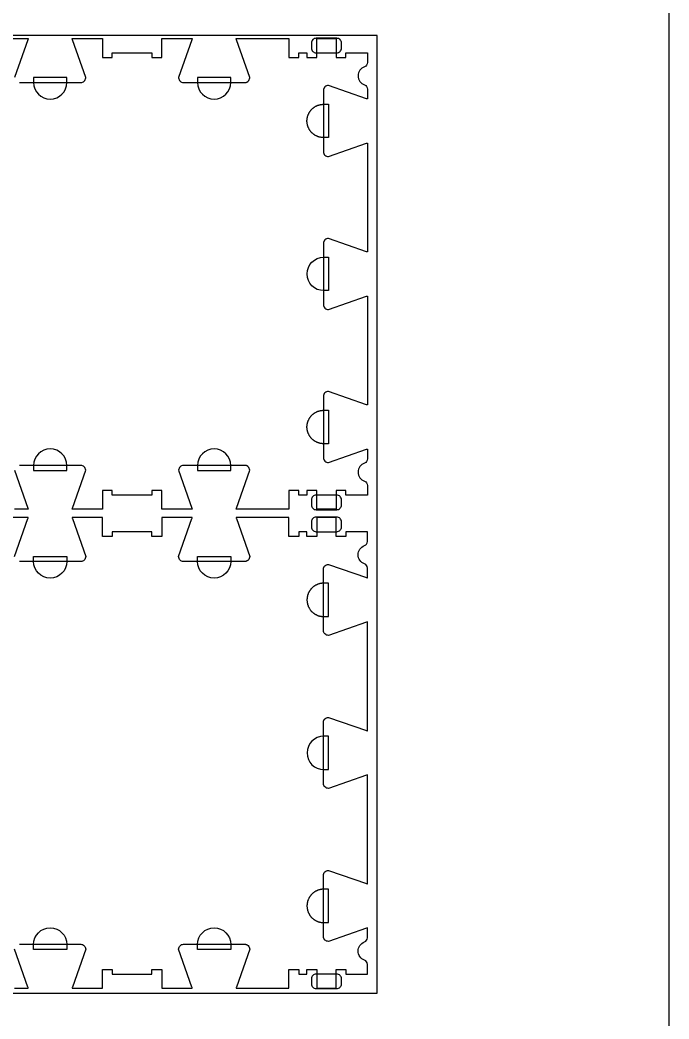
# Model space of a CAD drawing. Extents: x -10701 to -7518, y -36097 to -28504.
# Drawn here: x -8345 to -7518, y -30461 to -29188 of the extents above; entities that cross this region are included whole.
import ezdxf

# ---------------------------------------------------------------- set-up
doc = ezdxf.new("R2010")
doc.units = 0
for name, color, linetype in [('0_SHEET_SPRUCEPLY_2440X122', 1, 'CONTINUOUS'), ('4_ANYTOOL_CUTTHROUGH_OUTSI', 5, 'CONTINUOUS'), ('5_ANYTOOL_HALF_MILL_9MM_IN', 3, 'CONTINUOUS'), ('DONOTCUT', 18, 'CONTINUOUS')]:
    doc.layers.add(name, color=color, linetype=linetype)

msp = doc.modelspace()

# ---------------------------------------------------------------- linework, layer by layer
at = {"layer": '0_SHEET_SPRUCEPLY_2440X122'}
msp.add_lwpolyline([(-10329.7, -29207.8), (-10329.7, -30427.8), (-7889.7, -30427.8), (-7889.7, -29207.8)], close=True, dxfattribs=at)
at = {"layer": '4_ANYTOOL_CUTTHROUGH_OUTSI', "color": 5}
for points in [[(-8401.7, -29212), (-8334.5, -29212), (-8334.5, -29212, -0.061485), (-8334.7, -29213.4), (-8351.6, -29261.7)], [(-8345.4, -29268), (-8267.4, -29268, 0.414214), (-8261.1, -29261.8), (-8261.1, -29261.7), (-8261.1, -29261.7), (-8278, -29213.4), (-8278, -29213.4, -0.061485), (-8278.3, -29212), (-8239.7, -29212), (-8239.7, -29236), (-8227.2, -29236), (-8227.2, -29230), (-8176.7, -29230), (-8176.7, -29236), (-8164.2, -29236), (-8164.2, -29212), (-8125.6, -29212), (-8125.6, -29212, -0.061485), (-8125.8, -29213.4), (-8142.7, -29261.7), (-8142.7, -29261.7), (-8142.7, -29261.8), (-8142.7, -29261.8, 0.414214), (-8136.5, -29268), (-8058.5, -29268), (-8058.3, -29268), (-8058.2, -29268), (-8058, -29268), (-8057.9, -29268), (-8057.7, -29268), (-8057.6, -29267.9), (-8057.4, -29267.9), (-8057.3, -29267.9), (-8057.1, -29267.9), (-8057, -29267.8), (-8056.8, -29267.8), (-8056.7, -29267.7), (-8056.5, -29267.7), (-8056.4, -29267.6), (-8056.2, -29267.6), (-8056.1, -29267.5), (-8055.9, -29267.5), (-8055.8, -29267.4), (-8055.7, -29267.3), (-8055.5, -29267.3), (-8055.4, -29267.2), (-8055.3, -29267.1), (-8055.1, -29267), (-8055, -29266.9), (-8054.9, -29266.9), (-8054.7, -29266.8), (-8054.6, -29266.7), (-8054.5, -29266.6), (-8054.4, -29266.5), (-8054.3, -29266.4), (-8054.2, -29266.3), (-8054.1, -29266.2, 0.198912), (-8052.2, -29261.8), (-8052.2, -29261.7), (-8052.2, -29261.7), (-8069.1, -29213.4), (-8069.1, -29213.4, -0.061485), (-8069.4, -29212), (-8002.2, -29212), (-8002.2, -29236), (-7989.7, -29236), (-7989.7, -29230), (-7979.2, -29230), (-7979.2, -29236), (-7966.7, -29236), (-7966.7, -29212), (-7942.2, -29212), (-7942.2, -29236), (-7929.7, -29236), (-7929.7, -29230), (-7902.2, -29230), (-7902.2, -29242.4), (-7902.2, -29242.4, -0.317837), (-7906, -29247.8, 0.707107), (-7906, -29270.9, -0.317837), (-7902.2, -29276.3), (-7902.2, -29288.7, -0.061485), (-7903.6, -29288.5), (-7951.8, -29271.6), (-7951.9, -29271.6), (-7951.9, -29271.6), (-7951.9, -29271.6, 0.198912), (-7956.3, -29273.4), (-7956.5, -29273.5), (-7956.6, -29273.7), (-7956.7, -29273.8), (-7956.8, -29273.9), (-7956.9, -29274), (-7956.9, -29274.1), (-7957, -29274.2), (-7957.1, -29274.4), (-7957.2, -29274.5), (-7957.3, -29274.6), (-7957.4, -29274.8), (-7957.4, -29274.9), (-7957.5, -29275), (-7957.6, -29275.2), (-7957.6, -29275.3), (-7957.7, -29275.5), (-7957.8, -29275.6), (-7957.8, -29275.8), (-7957.9, -29275.9), (-7957.9, -29276), (-7958, -29276.2), (-7958, -29276.3), (-7958, -29276.5), (-7958.1, -29276.6), (-7958.1, -29276.8), (-7958.1, -29276.9), (-7958.1, -29277.1), (-7958.2, -29277.3), (-7958.2, -29277.4), (-7958.2, -29277.6), (-7958.2, -29277.7), (-7958.2, -29277.9), (-7958.2, -29355.9, 0.414214), (-7951.9, -29362.1), (-7951.9, -29362.1), (-7951.8, -29362.1), (-7903.6, -29345.2), (-7903.6, -29345.2, -0.061485), (-7902.2, -29345), (-7902.2, -29483.6, -0.061485), (-7903.6, -29483.4), (-7951.8, -29466.5), (-7951.9, -29466.5), (-7951.9, -29466.5), (-7951.9, -29466.5, 0.198912), (-7956.3, -29468.3), (-7956.5, -29468.4), (-7956.6, -29468.6), (-7956.7, -29468.7), (-7956.8, -29468.8), (-7956.9, -29468.9), (-7956.9, -29469), (-7957, -29469.1), (-7957.1, -29469.3), (-7957.2, -29469.4), (-7957.3, -29469.5), (-7957.4, -29469.7), (-7957.4, -29469.8), (-7957.5, -29469.9), (-7957.6, -29470.1), (-7957.6, -29470.2), (-7957.7, -29470.4), (-7957.8, -29470.5), (-7957.8, -29470.7), (-7957.9, -29470.8), (-7957.9, -29470.9), (-7958, -29471.1), (-7958, -29471.2), (-7958, -29471.4), (-7958.1, -29471.5), (-7958.1, -29471.7), (-7958.1, -29471.8), (-7958.1, -29472), (-7958.2, -29472.2), (-7958.2, -29472.3), (-7958.2, -29472.5), (-7958.2, -29472.6), (-7958.2, -29472.8), (-7958.2, -29550.8), (-7958.2, -29550.9), (-7958.2, -29551.1), (-7958.2, -29551.2), (-7958.2, -29551.4), (-7958.1, -29551.5), (-7958.1, -29551.7), (-7958.1, -29551.8), (-7958.1, -29552), (-7958, -29552.1), (-7958, -29552.3), (-7958, -29552.4), (-7957.9, -29552.6), (-7957.9, -29552.7), (-7957.8, -29552.9), (-7957.8, -29553), (-7957.7, -29553.1), (-7957.6, -29553.3), (-7957.6, -29553.4), (-7957.5, -29553.6), (-7957.4, -29553.7), (-7957.4, -29553.8), (-7957.3, -29554), (-7957.2, -29554.1), (-7957.1, -29554.2), (-7957, -29554.4), (-7956.9, -29554.5), (-7956.9, -29554.6), (-7956.8, -29554.7), (-7956.7, -29554.8), (-7956.6, -29555), (-7956.5, -29555.1), (-7956.3, -29555.2, 0.198912), (-7951.9, -29557), (-7951.9, -29557), (-7951.8, -29557), (-7903.6, -29540.1), (-7903.6, -29540.1, -0.061485), (-7902.2, -29539.9), (-7902.2, -29678.5, -0.061485), (-7903.6, -29678.3), (-7951.8, -29661.4), (-7951.9, -29661.4), (-7951.9, -29661.4), (-7951.9, -29661.4, 0.414214), (-7958.2, -29667.7), (-7958.2, -29745.7), (-7958.2, -29745.8), (-7958.2, -29746), (-7958.2, -29746.1), (-7958.2, -29746.3), (-7958.1, -29746.4), (-7958.1, -29746.6), (-7958.1, -29746.7), (-7958.1, -29746.9), (-7958, -29747), (-7958, -29747.2), (-7958, -29747.3), (-7957.9, -29747.5), (-7957.9, -29747.6), (-7957.8, -29747.8), (-7957.8, -29747.9), (-7957.7, -29748), (-7957.6, -29748.2), (-7957.6, -29748.3), (-7957.5, -29748.5), (-7957.4, -29748.6), (-7957.4, -29748.7), (-7957.3, -29748.9), (-7957.2, -29749), (-7957.1, -29749.1), (-7957, -29749.3), (-7956.9, -29749.4), (-7956.9, -29749.5), (-7956.8, -29749.6), (-7956.7, -29749.7), (-7956.6, -29749.9), (-7956.5, -29750), (-7956.3, -29750.1, 0.198912), (-7951.9, -29751.9), (-7951.9, -29751.9), (-7951.8, -29751.9), (-7903.6, -29735), (-7903.6, -29735, -0.061485), (-7902.2, -29734.8), (-7902.2, -29747.2, -0.317837), (-7906, -29752.6, 0.707107), (-7906, -29775.7, -0.317837), (-7902.2, -29781.1), (-7902.2, -29793.5), (-7929.7, -29793.5), (-7929.7, -29787.5), (-7942.2, -29787.5), (-7942.2, -29787.8), (-7942.2, -29811.5), (-7966.7, -29811.5), (-7966.7, -29787.8), (-7966.7, -29787.5), (-7979.2, -29787.5), (-7979.2, -29793.5), (-7989.7, -29793.5), (-7989.7, -29787.5), (-8002.2, -29787.5), (-8002.2, -29787.8), (-8002.2, -29811.5), (-8002.2, -29811.5), (-8069.4, -29811.5, -0.061485), (-8069.1, -29810.1), (-8052.2, -29761.8), (-8052.2, -29761.8), (-8052.2, -29761.8), (-8052.2, -29761.8, 0.198912), (-8054.1, -29757.3), (-8054.2, -29757.2), (-8054.3, -29757.1), (-8054.4, -29757), (-8054.5, -29756.9), (-8054.6, -29756.8), (-8054.7, -29756.7), (-8054.9, -29756.6), (-8055, -29756.6), (-8055.1, -29756.5), (-8055.3, -29756.4), (-8055.4, -29756.3), (-8055.5, -29756.2), (-8055.7, -29756.2), (-8055.8, -29756.1), (-8055.9, -29756), (-8056.1, -29756), (-8056.2, -29755.9), (-8056.4, -29755.9), (-8056.5, -29755.8), (-8056.7, -29755.8), (-8056.8, -29755.7), (-8057, -29755.7), (-8057.1, -29755.7), (-8057.3, -29755.6), (-8057.4, -29755.6), (-8057.6, -29755.6), (-8057.7, -29755.5), (-8057.9, -29755.5), (-8058, -29755.5), (-8058.2, -29755.5), (-8058.3, -29755.5), (-8058.5, -29755.5), (-8136.5, -29755.5, 0.414214), (-8142.7, -29761.8), (-8142.7, -29761.8), (-8142.7, -29761.8), (-8125.8, -29810.1), (-8125.8, -29810.1, -0.061485), (-8125.6, -29811.5), (-8164.2, -29811.5), (-8164.2, -29787.5), (-8176.7, -29787.5), (-8176.7, -29793.5), (-8227.2, -29793.5), (-8227.2, -29787.5), (-8239.7, -29787.5), (-8239.7, -29811.5), (-8278.3, -29811.5), (-8278.3, -29811.5, -0.061485), (-8278, -29810.1), (-8261.1, -29761.8), (-8261.1, -29761.8), (-8261.1, -29761.8), (-8261.1, -29761.8, 0.414214), (-8267.4, -29755.5), (-8345.4, -29755.5)], [(-8351.6, -29761.8), (-8334.7, -29810.1), (-8334.7, -29810.1, -0.061485), (-8334.5, -29811.5), (-8351.9, -29811.5)], [(-8351.6, -29871.7), (-8334.7, -29823.4), (-8334.7, -29823.4, 0.061485), (-8334.5, -29822), (-8401.7, -29822)], [(-8345.4, -30365.5), (-8267.4, -30365.5, -0.414214), (-8261.1, -30371.8), (-8261.1, -30371.8), (-8261.1, -30371.8), (-8278, -30420.1), (-8278, -30420.1, 0.061485), (-8278.3, -30421.5), (-8239.7, -30421.5), (-8239.7, -30397.5), (-8227.2, -30397.5), (-8227.2, -30403.5), (-8176.7, -30403.5), (-8176.7, -30397.5), (-8164.2, -30397.5), (-8164.2, -30397.8), (-8164.2, -30421.5), (-8125.6, -30421.5), (-8125.6, -30421.5, 0.061485), (-8125.8, -30420.1), (-8142.7, -30371.8), (-8142.7, -30371.8), (-8142.7, -30371.8), (-8142.7, -30371.8, -0.414214), (-8136.5, -30365.5), (-8058.5, -30365.5), (-8058.3, -30365.5), (-8058.2, -30365.5), (-8058, -30365.5), (-8057.9, -30365.5), (-8057.7, -30365.5), (-8057.6, -30365.6), (-8057.4, -30365.6), (-8057.3, -30365.6), (-8057.1, -30365.7), (-8057, -30365.7), (-8056.8, -30365.7), (-8056.7, -30365.8), (-8056.5, -30365.8), (-8056.4, -30365.9), (-8056.2, -30365.9), (-8056.1, -30366), (-8055.9, -30366), (-8055.8, -30366.1), (-8055.7, -30366.2), (-8055.5, -30366.2), (-8055.4, -30366.3), (-8055.3, -30366.4), (-8055.1, -30366.5), (-8055, -30366.6), (-8054.9, -30366.6), (-8054.7, -30366.7), (-8054.6, -30366.8), (-8054.5, -30366.9), (-8054.4, -30367), (-8054.3, -30367.1), (-8054.2, -30367.2), (-8054.1, -30367.3, -0.198912), (-8052.2, -30371.8), (-8052.2, -30371.8), (-8052.2, -30371.8), (-8069.1, -30420.1), (-8069.1, -30420.1, 0.061485), (-8069.4, -30421.5), (-8051.9, -30421.5), (-8002.2, -30421.5), (-8002.2, -30397.5), (-7989.7, -30397.5), (-7989.7, -30403.5), (-7979.2, -30403.5), (-7979.2, -30397.5), (-7966.7, -30397.5), (-7966.7, -30421.5), (-7942.2, -30421.5), (-7942.2, -30397.5), (-7929.7, -30397.5), (-7929.7, -30403.5), (-7902.2, -30403.5), (-7902.2, -30391.1), (-7902.2, -30391.1, 0.317837), (-7906, -30385.7, -0.707107), (-7906, -30362.6, 0.317837), (-7902.2, -30357.2), (-7902.2, -30344.8, 0.061485), (-7903.6, -30345), (-7951.8, -30361.9), (-7951.9, -30361.9), (-7951.9, -30361.9), (-7951.9, -30361.9, -0.198912), (-7956.3, -30360.1), (-7956.5, -30360), (-7956.6, -30359.9), (-7956.7, -30359.7), (-7956.8, -30359.6), (-7956.9, -30359.5), (-7956.9, -30359.4), (-7957, -30359.3), (-7957.1, -30359.1), (-7957.2, -30359), (-7957.3, -30358.9), (-7957.4, -30358.7), (-7957.4, -30358.6), (-7957.5, -30358.5), (-7957.6, -30358.3), (-7957.6, -30358.2), (-7957.7, -30358), (-7957.8, -30357.9), (-7957.8, -30357.8), (-7957.9, -30357.6), (-7957.9, -30357.5), (-7958, -30357.3), (-7958, -30357.2), (-7958, -30357), (-7958.1, -30356.9), (-7958.1, -30356.7), (-7958.1, -30356.6), (-7958.1, -30356.4), (-7958.2, -30356.3), (-7958.2, -30356.1), (-7958.2, -30356), (-7958.2, -30355.8), (-7958.2, -30355.7), (-7958.2, -30277.7, -0.414214), (-7951.9, -30271.4), (-7951.9, -30271.4), (-7951.8, -30271.4), (-7903.6, -30288.3), (-7903.6, -30288.3, 0.061485), (-7902.2, -30288.5), (-7902.2, -30149.9, 0.061485), (-7903.6, -30150.1), (-7951.8, -30167), (-7951.9, -30167), (-7951.9, -30167), (-7951.9, -30167, -0.198912), (-7956.3, -30165.2), (-7956.5, -30165.1), (-7956.6, -30165), (-7956.7, -30164.8), (-7956.8, -30164.7), (-7956.9, -30164.6), (-7956.9, -30164.5), (-7957, -30164.4), (-7957.1, -30164.2), (-7957.2, -30164.1), (-7957.3, -30164), (-7957.4, -30163.8), (-7957.4, -30163.7), (-7957.5, -30163.6), (-7957.6, -30163.4), (-7957.6, -30163.3), (-7957.7, -30163.1), (-7957.8, -30163), (-7957.8, -30162.9), (-7957.9, -30162.7), (-7957.9, -30162.6), (-7958, -30162.4), (-7958, -30162.3), (-7958, -30162.1), (-7958.1, -30162), (-7958.1, -30161.8), (-7958.1, -30161.7), (-7958.1, -30161.5), (-7958.2, -30161.4), (-7958.2, -30161.2), (-7958.2, -30161.1), (-7958.2, -30160.9), (-7958.2, -30160.8), (-7958.2, -30082.8), (-7958.2, -30082.6), (-7958.2, -30082.5), (-7958.2, -30082.3), (-7958.2, -30082.2), (-7958.1, -30082), (-7958.1, -30081.8), (-7958.1, -30081.7), (-7958.1, -30081.5), (-7958, -30081.4), (-7958, -30081.2), (-7958, -30081.1), (-7957.9, -30080.9), (-7957.9, -30080.8), (-7957.8, -30080.7), (-7957.8, -30080.5), (-7957.7, -30080.4), (-7957.6, -30080.2), (-7957.6, -30080.1), (-7957.5, -30079.9), (-7957.4, -30079.8), (-7957.4, -30079.7), (-7957.3, -30079.5), (-7957.2, -30079.4), (-7957.1, -30079.3), (-7957, -30079.1), (-7956.9, -30079), (-7956.9, -30078.9), (-7956.8, -30078.8), (-7956.7, -30078.7), (-7956.6, -30078.6), (-7956.5, -30078.4), (-7956.3, -30078.3, -0.198912), (-7951.9, -30076.5), (-7951.9, -30076.5), (-7951.8, -30076.5), (-7903.6, -30093.4), (-7903.6, -30093.4, 0.061485), (-7902.2, -30093.6), (-7902.2, -29955, 0.061485), (-7903.6, -29955.2), (-7951.8, -29972.1), (-7951.9, -29972.1), (-7951.9, -29972.1), (-7951.9, -29972.1, -0.414214), (-7958.2, -29965.9), (-7958.2, -29887.9), (-7958.2, -29887.7), (-7958.2, -29887.6), (-7958.2, -29887.4), (-7958.2, -29887.3), (-7958.1, -29887.1), (-7958.1, -29886.9), (-7958.1, -29886.8), (-7958.1, -29886.6), (-7958, -29886.5), (-7958, -29886.3), (-7958, -29886.2), (-7957.9, -29886), (-7957.9, -29885.9), (-7957.8, -29885.8), (-7957.8, -29885.6), (-7957.7, -29885.5), (-7957.6, -29885.3), (-7957.6, -29885.2), (-7957.5, -29885), (-7957.4, -29884.9), (-7957.4, -29884.8), (-7957.3, -29884.6), (-7957.2, -29884.5), (-7957.1, -29884.4), (-7957, -29884.2), (-7956.9, -29884.1), (-7956.9, -29884), (-7956.8, -29883.9), (-7956.7, -29883.8), (-7956.6, -29883.7), (-7956.5, -29883.5), (-7956.3, -29883.4, -0.198912), (-7951.9, -29881.6), (-7951.9, -29881.6), (-7951.8, -29881.6), (-7903.6, -29898.5), (-7903.6, -29898.5, 0.061485), (-7902.2, -29898.7), (-7902.2, -29886.3, 0.317837), (-7906, -29880.9, -0.707107), (-7906, -29857.8, 0.317837), (-7902.2, -29852.4), (-7902.2, -29840), (-7929.7, -29840), (-7929.7, -29846), (-7942.2, -29846), (-7942.2, -29822), (-7966.7, -29822), (-7966.7, -29845.8), (-7966.7, -29846), (-7979.2, -29846), (-7979.2, -29840), (-7989.7, -29840), (-7989.7, -29846), (-8002.2, -29846), (-8002.2, -29845.8), (-8002.2, -29822), (-8069.4, -29822), (-8069.4, -29822, 0.061485), (-8069.1, -29823.4), (-8052.2, -29871.7), (-8052.2, -29871.7), (-8052.2, -29871.8), (-8052.2, -29871.8, -0.198912), (-8054.1, -29876.2), (-8054.2, -29876.3), (-8054.3, -29876.4), (-8054.4, -29876.5), (-8054.5, -29876.6), (-8054.6, -29876.7), (-8054.7, -29876.8), (-8054.9, -29876.9), (-8055, -29876.9), (-8055.1, -29877), (-8055.3, -29877.1), (-8055.4, -29877.2), (-8055.5, -29877.3), (-8055.7, -29877.3), (-8055.8, -29877.4), (-8055.9, -29877.5), (-8056.1, -29877.5), (-8056.2, -29877.6), (-8056.4, -29877.6), (-8056.5, -29877.7), (-8056.7, -29877.7), (-8056.8, -29877.8), (-8057, -29877.8), (-8057.1, -29877.9), (-8057.3, -29877.9), (-8057.4, -29877.9), (-8057.6, -29877.9), (-8057.7, -29878), (-8057.9, -29878), (-8058, -29878), (-8058.2, -29878), (-8058.3, -29878), (-8058.5, -29878), (-8136.5, -29878, -0.414214), (-8142.7, -29871.8), (-8142.7, -29871.7), (-8142.7, -29871.7), (-8125.8, -29823.4), (-8125.8, -29823.4, 0.061485), (-8125.6, -29822), (-8164.2, -29822), (-8164.2, -29845.8), (-8164.2, -29846), (-8176.7, -29846), (-8176.7, -29840), (-8227.2, -29840), (-8227.2, -29846), (-8239.7, -29846), (-8239.7, -29845.8), (-8239.7, -29822), (-8278.3, -29822), (-8278.3, -29822, 0.061485), (-8278, -29823.4), (-8261.1, -29871.7), (-8261.1, -29871.7), (-8261.1, -29871.8), (-8261.1, -29871.8, -0.414214), (-8267.4, -29878), (-8345.4, -29878)], [(-8351.9, -30421.5), (-8334.5, -30421.5), (-8334.5, -30421.5, 0.061485), (-8334.7, -30420.1), (-8351.6, -30371.8)]]:
    msp.add_lwpolyline(points, format="xyb", dxfattribs=at)
at = {"layer": '5_ANYTOOL_HALF_MILL_9MM_IN', "color": 3}
for points in [[(-7967.6, -29211.5, 0.414214), (-7973.6, -29217.5), (-7973.6, -29224, 0.414214), (-7967.6, -29230), (-7941.3, -29230, 0.414214), (-7935.3, -29224), (-7935.3, -29217.5, 0.414214), (-7941.3, -29211.5)], [(-8327.6, -29267.8, 1), (-8285.1, -29267.8), (-8285.1, -29267.5), (-8285.1, -29261.5), (-8327.6, -29261.5), (-8327.6, -29267.5), (-8327.6, -29267.8)], [(-8118.7, -29267.8, 1), (-8076.2, -29267.8), (-8076.2, -29267.5), (-8076.2, -29261.5), (-8118.7, -29261.5), (-8118.7, -29267.5), (-8118.7, -29267.8)], [(-7957.9, -29533, -1), (-7957.9, -29490.5), (-7957.7, -29490.5), (-7951.7, -29490.5), (-7951.7, -29533), (-7957.7, -29533), (-7957.9, -29533)], [(-8285.1, -29755.8, 1), (-8327.6, -29755.8), (-8327.6, -29756), (-8327.6, -29762), (-8285.1, -29762), (-8285.1, -29756), (-8285.1, -29755.8)], [(-8076.2, -29755.8, 1), (-8118.7, -29755.8), (-8118.7, -29756), (-8118.7, -29762), (-8076.2, -29762), (-8076.2, -29756), (-8076.2, -29755.8)], [(-7967.6, -29793.5, 0.414214), (-7973.6, -29799.5), (-7973.6, -29806, 0.414214), (-7967.6, -29812), (-7941.3, -29812, 0.414214), (-7935.3, -29806), (-7935.3, -29799.5, 0.414214), (-7941.3, -29793.5)], [(-7967.6, -29821.5, 0.414214), (-7973.6, -29827.5), (-7973.6, -29834, 0.414214), (-7967.6, -29840), (-7941.3, -29840, 0.414214), (-7935.3, -29834), (-7935.3, -29827.5, 0.414214), (-7941.3, -29821.5)], [(-8285.1, -29877.8, -1), (-8327.6, -29877.8), (-8327.6, -29877.5), (-8327.6, -29871.5), (-8285.1, -29871.5), (-8285.1, -29877.5), (-8285.1, -29877.8)], [(-8076.2, -29877.8, -1), (-8118.7, -29877.8), (-8118.7, -29877.5), (-8118.7, -29871.5), (-8076.2, -29871.5), (-8076.2, -29877.5), (-8076.2, -29877.8)], [(-7957.9, -30100.5, 1), (-7957.9, -30143), (-7957.7, -30143), (-7951.7, -30143), (-7951.7, -30100.5), (-7957.7, -30100.5), (-7957.9, -30100.5)], [(-8327.6, -30365.8, -1), (-8285.1, -30365.8), (-8285.1, -30366), (-8285.1, -30372), (-8327.6, -30372), (-8327.6, -30366), (-8327.6, -30365.8)], [(-8118.7, -30365.8, -1), (-8076.2, -30365.8), (-8076.2, -30366), (-8076.2, -30372), (-8118.7, -30372), (-8118.7, -30366), (-8118.7, -30365.8)], [(-7967.6, -30403.5, 0.414214), (-7973.6, -30409.5), (-7973.6, -30416, 0.414214), (-7967.6, -30422), (-7941.3, -30422, 0.414214), (-7935.3, -30416), (-7935.3, -30409.5, 0.414214), (-7941.3, -30403.5)]]:
    msp.add_lwpolyline(points, format="xyb", close=True, dxfattribs=at)
for points in [[(-7957.9, -29338.1), (-7958.4, -29338.1), (-7958.9, -29338.1), (-7959.4, -29338.1), (-7959.8, -29338), (-7960.3, -29338), (-7960.8, -29337.9), (-7961.3, -29337.8), (-7961.8, -29337.7), (-7962.3, -29337.7), (-7962.8, -29337.5), (-7963.3, -29337.4), (-7963.8, -29337.3), (-7964.3, -29337.1), (-7964.8, -29337), (-7965.3, -29336.8), (-7965.8, -29336.6), (-7966.2, -29336.4), (-7966.7, -29336.2), (-7967.2, -29336), (-7967.7, -29335.7), (-7968.2, -29335.5), (-7968.6, -29335.2), (-7969.1, -29334.9), (-7969.6, -29334.6), (-7970, -29334.3), (-7970.5, -29334), (-7970.9, -29333.7), (-7971.3, -29333.3), (-7971.7, -29333), (-7972.2, -29332.6), (-7972.6, -29332.3), (-7973, -29331.9), (-7973.3, -29331.5), (-7973.7, -29331.1), (-7974.1, -29330.7), (-7974.4, -29330.2), (-7974.8, -29329.8), (-7975.1, -29329.4), (-7975.4, -29328.9), (-7975.7, -29328.5), (-7976, -29328), (-7976.3, -29327.6), (-7976.6, -29327.1), (-7976.8, -29326.6), (-7977, -29326.1), (-7977.3, -29325.7), (-7977.5, -29325.2), (-7977.7, -29324.7), (-7977.9, -29324.2), (-7978.1, -29323.7), (-7978.2, -29323.2), (-7978.4, -29322.7), (-7978.5, -29322.2), (-7978.6, -29321.7), (-7978.7, -29321.2), (-7978.8, -29320.7), (-7978.9, -29320.2), (-7979, -29319.7), (-7979, -29319.2), (-7979.1, -29318.8), (-7979.1, -29318.3), (-7979.2, -29317.8), (-7979.2, -29317.3), (-7979.2, -29316.9), (-7979.2, -29316.4), (-7979.2, -29315.9), (-7979.1, -29315.4), (-7979.1, -29314.9), (-7979, -29314.5), (-7979, -29314), (-7978.9, -29313.5), (-7978.8, -29313), (-7978.7, -29312.5), (-7978.6, -29312), (-7978.5, -29311.5), (-7978.4, -29311), (-7978.2, -29310.5), (-7978.1, -29310), (-7977.9, -29309.5), (-7977.7, -29309), (-7977.5, -29308.5), (-7977.3, -29308.1), (-7977, -29307.6), (-7976.8, -29307.1), (-7976.6, -29306.6), (-7976.3, -29306.1), (-7976, -29305.7), (-7975.7, -29305.2), (-7975.4, -29304.8), (-7975.1, -29304.3), (-7974.8, -29303.9), (-7974.4, -29303.5), (-7974.1, -29303), (-7973.7, -29302.6), (-7973.3, -29302.2), (-7973, -29301.8), (-7972.6, -29301.4), (-7972.2, -29301.1), (-7971.7, -29300.7), (-7971.3, -29300.4), (-7970.9, -29300), (-7970.5, -29299.7), (-7970, -29299.4), (-7969.6, -29299.1), (-7969.1, -29298.8), (-7968.6, -29298.5), (-7968.2, -29298.2), (-7967.7, -29298), (-7967.2, -29297.7), (-7966.7, -29297.5), (-7966.2, -29297.3), (-7965.8, -29297.1), (-7965.3, -29296.9), (-7964.8, -29296.7), (-7964.3, -29296.6), (-7963.8, -29296.4), (-7963.3, -29296.3), (-7962.8, -29296.2), (-7962.3, -29296.1), (-7961.8, -29296), (-7961.3, -29295.9), (-7960.8, -29295.8), (-7960.3, -29295.7), (-7959.8, -29295.7), (-7959.4, -29295.7), (-7958.9, -29295.6), (-7958.4, -29295.6), (-7957.9, -29295.6), (-7957.7, -29295.6), (-7951.7, -29295.6), (-7951.7, -29338.1), (-7957.7, -29338.1), (-7957.9, -29338.1)], [(-7957.9, -29727.9), (-7958.4, -29727.9), (-7958.9, -29727.9), (-7959.4, -29727.9), (-7959.8, -29727.8), (-7960.3, -29727.8), (-7960.8, -29727.7), (-7961.3, -29727.6), (-7961.8, -29727.5), (-7962.3, -29727.5), (-7962.8, -29727.3), (-7963.3, -29727.2), (-7963.8, -29727.1), (-7964.3, -29726.9), (-7964.8, -29726.8), (-7965.3, -29726.6), (-7965.8, -29726.4), (-7966.2, -29726.2), (-7966.7, -29726), (-7967.2, -29725.8), (-7967.7, -29725.5), (-7968.2, -29725.3), (-7968.6, -29725), (-7969.1, -29724.7), (-7969.6, -29724.4), (-7970, -29724.1), (-7970.5, -29723.8), (-7970.9, -29723.5), (-7971.3, -29723.1), (-7971.7, -29722.8), (-7972.2, -29722.4), (-7972.6, -29722.1), (-7973, -29721.7), (-7973.3, -29721.3), (-7973.7, -29720.9), (-7974.1, -29720.5), (-7974.4, -29720), (-7974.8, -29719.6), (-7975.1, -29719.2), (-7975.4, -29718.7), (-7975.7, -29718.3), (-7976, -29717.8), (-7976.3, -29717.4), (-7976.6, -29716.9), (-7976.8, -29716.4), (-7977, -29715.9), (-7977.3, -29715.5), (-7977.5, -29715), (-7977.7, -29714.5), (-7977.9, -29714), (-7978.1, -29713.5), (-7978.2, -29713), (-7978.4, -29712.5), (-7978.5, -29712), (-7978.6, -29711.5), (-7978.7, -29711), (-7978.8, -29710.5), (-7978.9, -29710), (-7979, -29709.5), (-7979, -29709), (-7979.1, -29708.6), (-7979.1, -29708.1), (-7979.2, -29707.6), (-7979.2, -29707.1), (-7979.2, -29706.7), (-7979.2, -29706.2), (-7979.2, -29705.7), (-7979.1, -29705.2), (-7979.1, -29704.7), (-7979, -29704.3), (-7979, -29703.8), (-7978.9, -29703.3), (-7978.8, -29702.8), (-7978.7, -29702.3), (-7978.6, -29701.8), (-7978.5, -29701.3), (-7978.4, -29700.8), (-7978.2, -29700.3), (-7978.1, -29699.8), (-7977.9, -29699.3), (-7977.7, -29698.8), (-7977.5, -29698.3), (-7977.3, -29697.9), (-7977, -29697.4), (-7976.8, -29696.9), (-7976.6, -29696.4), (-7976.3, -29695.9), (-7976, -29695.5), (-7975.7, -29695), (-7975.4, -29694.6), (-7975.1, -29694.1), (-7974.8, -29693.7), (-7974.4, -29693.3), (-7974.1, -29692.8), (-7973.7, -29692.4), (-7973.3, -29692), (-7973, -29691.6), (-7972.6, -29691.2), (-7972.2, -29690.9), (-7971.7, -29690.5), (-7971.3, -29690.2), (-7970.9, -29689.8), (-7970.5, -29689.5), (-7970, -29689.2), (-7969.6, -29688.9), (-7969.1, -29688.6), (-7968.6, -29688.3), (-7968.2, -29688), (-7967.7, -29687.8), (-7967.2, -29687.5), (-7966.7, -29687.3), (-7966.2, -29687.1), (-7965.8, -29686.9), (-7965.3, -29686.7), (-7964.8, -29686.5), (-7964.3, -29686.4), (-7963.8, -29686.2), (-7963.3, -29686.1), (-7962.8, -29686), (-7962.3, -29685.9), (-7961.8, -29685.8), (-7961.3, -29685.7), (-7960.8, -29685.6), (-7960.3, -29685.5), (-7959.8, -29685.5), (-7959.4, -29685.5), (-7958.9, -29685.4), (-7958.4, -29685.4), (-7957.9, -29685.4), (-7957.7, -29685.4), (-7951.7, -29685.4), (-7951.7, -29727.9), (-7957.7, -29727.9), (-7957.9, -29727.9)], [(-7957.9, -29905.6), (-7958.4, -29905.6), (-7958.9, -29905.6), (-7959.4, -29905.7), (-7959.8, -29905.7), (-7960.3, -29905.7), (-7960.8, -29905.8), (-7961.3, -29905.9), (-7961.8, -29906), (-7962.3, -29906.1), (-7962.8, -29906.2), (-7963.3, -29906.3), (-7963.8, -29906.4), (-7964.3, -29906.6), (-7964.8, -29906.7), (-7965.3, -29906.9), (-7965.8, -29907.1), (-7966.2, -29907.3), (-7966.7, -29907.5), (-7967.2, -29907.7), (-7967.7, -29908), (-7968.2, -29908.2), (-7968.6, -29908.5), (-7969.1, -29908.8), (-7969.6, -29909.1), (-7970, -29909.4), (-7970.5, -29909.7), (-7970.9, -29910), (-7971.3, -29910.4), (-7971.7, -29910.7), (-7972.2, -29911.1), (-7972.6, -29911.4), (-7973, -29911.8), (-7973.3, -29912.2), (-7973.7, -29912.6), (-7974.1, -29913), (-7974.4, -29913.5), (-7974.8, -29913.9), (-7975.1, -29914.3), (-7975.4, -29914.8), (-7975.7, -29915.2), (-7976, -29915.7), (-7976.3, -29916.1), (-7976.6, -29916.6), (-7976.8, -29917.1), (-7977, -29917.6), (-7977.3, -29918.1), (-7977.5, -29918.5), (-7977.7, -29919), (-7977.9, -29919.5), (-7978.1, -29920), (-7978.2, -29920.5), (-7978.4, -29921), (-7978.5, -29921.5), (-7978.6, -29922), (-7978.7, -29922.5), (-7978.8, -29923), (-7978.9, -29923.5), (-7979, -29924), (-7979, -29924.5), (-7979.1, -29924.9), (-7979.1, -29925.4), (-7979.2, -29925.9), (-7979.2, -29926.4), (-7979.2, -29926.9), (-7979.2, -29927.3), (-7979.2, -29927.8), (-7979.1, -29928.3), (-7979.1, -29928.8), (-7979, -29929.2), (-7979, -29929.7), (-7978.9, -29930.2), (-7978.8, -29930.7), (-7978.7, -29931.2), (-7978.6, -29931.7), (-7978.5, -29932.2), (-7978.4, -29932.7), (-7978.2, -29933.2), (-7978.1, -29933.7), (-7977.9, -29934.2), (-7977.7, -29934.7), (-7977.5, -29935.2), (-7977.3, -29935.7), (-7977, -29936.1), (-7976.8, -29936.6), (-7976.6, -29937.1), (-7976.3, -29937.6), (-7976, -29938), (-7975.7, -29938.5), (-7975.4, -29938.9), (-7975.1, -29939.4), (-7974.8, -29939.8), (-7974.4, -29940.2), (-7974.1, -29940.7), (-7973.7, -29941.1), (-7973.3, -29941.5), (-7973, -29941.9), (-7972.6, -29942.3), (-7972.2, -29942.6), (-7971.7, -29943), (-7971.3, -29943.3), (-7970.9, -29943.7), (-7970.5, -29944), (-7970, -29944.3), (-7969.6, -29944.6), (-7969.1, -29944.9), (-7968.6, -29945.2), (-7968.2, -29945.5), (-7967.7, -29945.7), (-7967.2, -29946), (-7966.7, -29946.2), (-7966.2, -29946.4), (-7965.8, -29946.6), (-7965.3, -29946.8), (-7964.8, -29947), (-7964.3, -29947.1), (-7963.8, -29947.3), (-7963.3, -29947.4), (-7962.8, -29947.5), (-7962.3, -29947.7), (-7961.8, -29947.7), (-7961.3, -29947.8), (-7960.8, -29947.9), (-7960.3, -29948), (-7959.8, -29948), (-7959.4, -29948.1), (-7958.9, -29948.1), (-7958.4, -29948.1), (-7957.9, -29948.1), (-7957.7, -29948.1), (-7951.7, -29948.1), (-7951.7, -29905.6), (-7957.7, -29905.6), (-7957.9, -29905.6)], [(-7957.9, -30295.4), (-7958.4, -30295.4), (-7958.9, -30295.4), (-7959.4, -30295.5), (-7959.8, -30295.5), (-7960.3, -30295.5), (-7960.8, -30295.6), (-7961.3, -30295.7), (-7961.8, -30295.8), (-7962.3, -30295.9), (-7962.8, -30296), (-7963.3, -30296.1), (-7963.8, -30296.2), (-7964.3, -30296.4), (-7964.8, -30296.5), (-7965.3, -30296.7), (-7965.8, -30296.9), (-7966.2, -30297.1), (-7966.7, -30297.3), (-7967.2, -30297.5), (-7967.7, -30297.8), (-7968.2, -30298), (-7968.6, -30298.3), (-7969.1, -30298.6), (-7969.6, -30298.9), (-7970, -30299.2), (-7970.5, -30299.5), (-7970.9, -30299.8), (-7971.3, -30300.2), (-7971.7, -30300.5), (-7972.2, -30300.9), (-7972.6, -30301.2), (-7973, -30301.6), (-7973.3, -30302), (-7973.7, -30302.4), (-7974.1, -30302.8), (-7974.4, -30303.3), (-7974.8, -30303.7), (-7975.1, -30304.1), (-7975.4, -30304.6), (-7975.7, -30305), (-7976, -30305.5), (-7976.3, -30305.9), (-7976.6, -30306.4), (-7976.8, -30306.9), (-7977, -30307.4), (-7977.3, -30307.9), (-7977.5, -30308.3), (-7977.7, -30308.8), (-7977.9, -30309.3), (-7978.1, -30309.8), (-7978.2, -30310.3), (-7978.4, -30310.8), (-7978.5, -30311.3), (-7978.6, -30311.8), (-7978.7, -30312.3), (-7978.8, -30312.8), (-7978.9, -30313.3), (-7979, -30313.8), (-7979, -30314.3), (-7979.1, -30314.7), (-7979.1, -30315.2), (-7979.2, -30315.7), (-7979.2, -30316.2), (-7979.2, -30316.7), (-7979.2, -30317.1), (-7979.2, -30317.6), (-7979.1, -30318.1), (-7979.1, -30318.6), (-7979, -30319), (-7979, -30319.5), (-7978.9, -30320), (-7978.8, -30320.5), (-7978.7, -30321), (-7978.6, -30321.5), (-7978.5, -30322), (-7978.4, -30322.5), (-7978.2, -30323), (-7978.1, -30323.5), (-7977.9, -30324), (-7977.7, -30324.5), (-7977.5, -30325), (-7977.3, -30325.5), (-7977, -30325.9), (-7976.8, -30326.4), (-7976.6, -30326.9), (-7976.3, -30327.4), (-7976, -30327.8), (-7975.7, -30328.3), (-7975.4, -30328.7), (-7975.1, -30329.2), (-7974.8, -30329.6), (-7974.4, -30330), (-7974.1, -30330.5), (-7973.7, -30330.9), (-7973.3, -30331.3), (-7973, -30331.7), (-7972.6, -30332.1), (-7972.2, -30332.4), (-7971.7, -30332.8), (-7971.3, -30333.1), (-7970.9, -30333.5), (-7970.5, -30333.8), (-7970, -30334.1), (-7969.6, -30334.4), (-7969.1, -30334.7), (-7968.6, -30335), (-7968.2, -30335.3), (-7967.7, -30335.5), (-7967.2, -30335.8), (-7966.7, -30336), (-7966.2, -30336.2), (-7965.8, -30336.4), (-7965.3, -30336.6), (-7964.8, -30336.8), (-7964.3, -30336.9), (-7963.8, -30337.1), (-7963.3, -30337.2), (-7962.8, -30337.3), (-7962.3, -30337.5), (-7961.8, -30337.5), (-7961.3, -30337.6), (-7960.8, -30337.7), (-7960.3, -30337.8), (-7959.8, -30337.8), (-7959.4, -30337.9), (-7958.9, -30337.9), (-7958.4, -30337.9), (-7957.9, -30337.9), (-7957.7, -30337.9), (-7951.7, -30337.9), (-7951.7, -30295.4), (-7957.7, -30295.4), (-7957.9, -30295.4)]]:
    msp.add_lwpolyline(points, close=True, dxfattribs=at)
at = {"layer": 'DONOTCUT'}
msp.add_lwpolyline([(-10701.4, -36097.2), (-7518, -36097.2), (-7518, -28503.8), (-10701.4, -28503.8)], close=True, dxfattribs=at)

doc.saveas('drawing.dxf')
